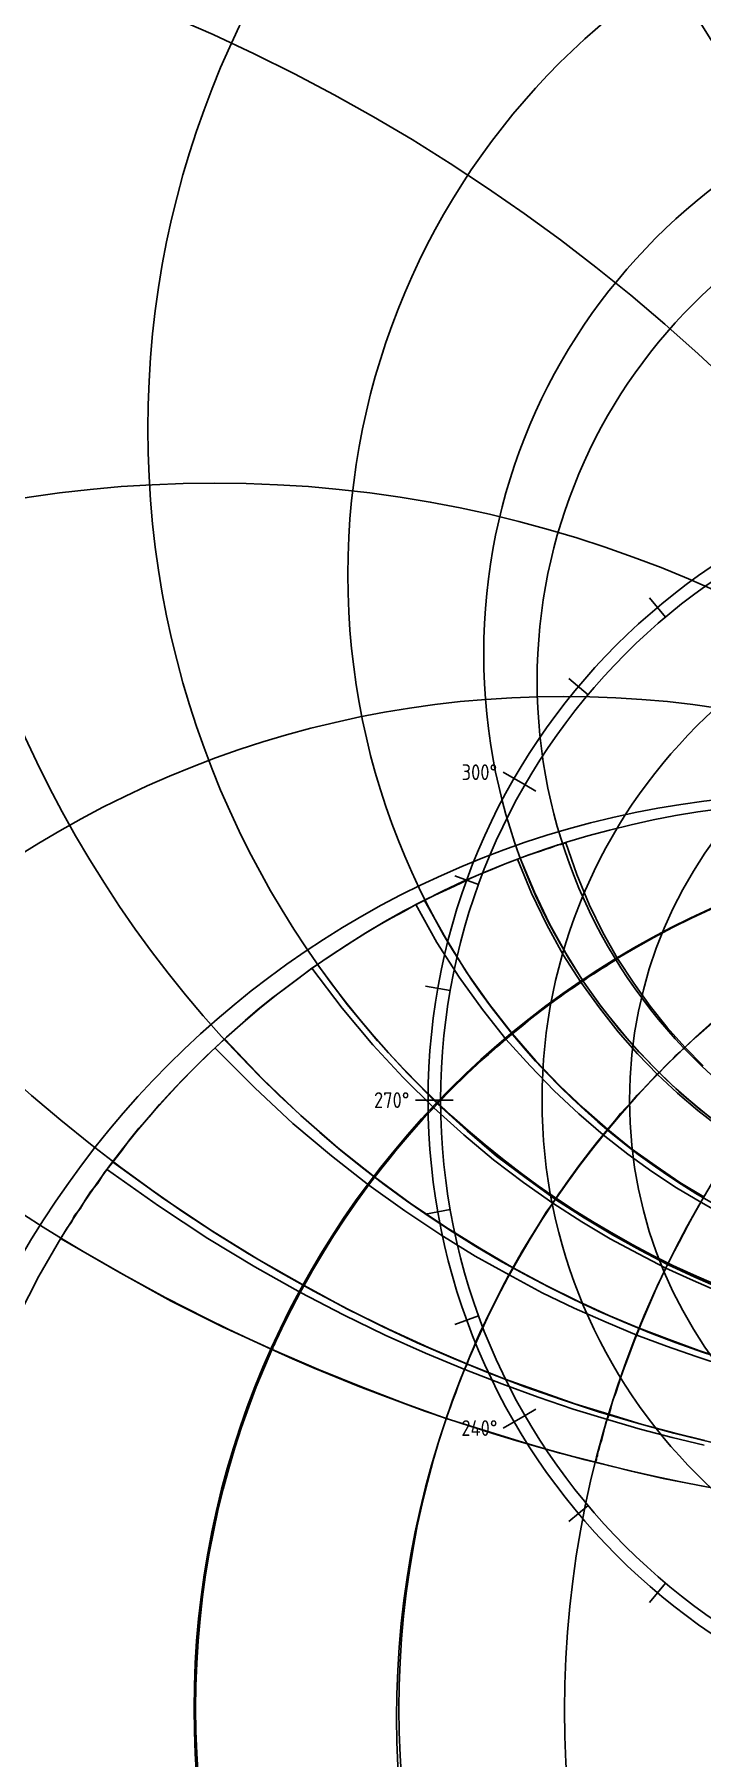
# Model space of a CAD drawing. Header units: millimetres. Extents: x -2402 to 642, y -289 to 1259.
# Drawn here: x -2007.1 to -1954.1, y -52.1 to 84.5 of the extents above; entities that cross this region are included whole.
import ezdxf

# ---------------------------------------------------------------- set-up
doc = ezdxf.new("R2010")
doc.units = ezdxf.units.MM
doc.layers.get('0').update_dxf_attribs({"color": 1})
doc.layers.add('DRAW', color=141, linetype='Continuous')
doc.layers.add('TEXT', color=2, linetype='Continuous')
doc.styles.get("Standard").update_dxf_attribs({"font": 'archs.shx'})

msp = doc.modelspace()

# ---------------------------------------------------------------- linework, layer by layer
for p, q in [((-1956.98, 38.3), (-1958.26, 39.83)), ((-1963.14, 32.14), (-1964.67, 33.42)), ((-1968.14, 25), (-1969.87, 26)), ((-1968.14, 25), (-1967.27, 24.5)), ((-1971.82, 17.1), (-1973.7, 17.79)), ((-1974.08, 8.68), (-1976.05, 9.03)), ((-1974.84, 0), (-1976.84, 0)), ((-1974.84, 0), (-1973.84, 0)), ((-1974.08, -8.68), (-1976.05, -9.03)), ((-1971.82, -17.1), (-1973.7, -17.79)), ((-1968.14, -25), (-1967.27, -24.5)), ((-1968.14, -25), (-1969.87, -26)), ((-1963.14, -32.14), (-1964.67, -33.42)), ((-1956.98, -38.3), (-1958.26, -39.83))]:
    msp.add_line(p, q)
for radius in [51, 41.95, 35.01]:
    msp.add_circle((-1924.84, 0), radius)
at = {"color": 1}
msp.add_circle((-1924.84, 0), 50, dxfattribs=at)
at = {"layer": 'DRAW', "color": 62}
for points in [[(-1968.39, 19.23), (-1968.95, 19.02)], [(-1967.4, 16.48), (-1968.52, 19.18)], [(-1967.83, 19.44), (-1968.39, 19.23)], [(-1967.33, 19.61), (-1967.83, 19.44)], [(-1966.91, 19.75), (-1967.33, 19.61)], [(-1966.48, 19.89), (-1966.91, 19.75)], [(-1966.12, 20), (-1966.48, 19.89)], [(-1965.8, 20.13), (-1966.12, 20)], [(-1965.54, 20.23), (-1965.8, 20.13)], [(-1965.31, 20.28), (-1965.54, 20.23)], [(-1965.14, 20.31), (-1965.31, 20.28)], [(-1965.02, 20.36), (-1965.14, 20.31)], [(-1964.95, 20.38), (-1965.02, 20.36)], [(-1964.89, 20.41), (-1964.95, 20.38)], [(-1964.03, 17.88), (-1964.89, 20.41)], [(-1971.66, 17.95), (-1972.44, 17.61)], [(-1970.91, 18.23), (-1971.66, 17.95)], [(-1970.21, 18.53), (-1970.91, 18.23)], [(-1969.58, 18.78), (-1970.21, 18.53)], [(-1968.95, 19.02), (-1969.58, 18.78)], [(-1967.62, 16.4), (-1968.75, 19.11)], [(-1963.06, 15.51), (-1964.03, 17.88)], [(-1974.95, 16.4), (-1975.86, 15.99)], [(-1974.09, 16.81), (-1974.95, 16.4)], [(-1973.24, 17.21), (-1974.09, 16.81)], [(-1972.44, 17.61), (-1973.24, 17.21)], [(-1966.4, 13.89), (-1967.62, 16.4)], [(-1966.19, 13.97), (-1967.4, 16.48)], [(-1976.8, 15.51), (-1977.76, 14.96)], [(-1975.86, 15.99), (-1976.8, 15.51)], [(-1975.14, 12.49), (-1976.8, 15.51)], [(-1974.46, 12.87), (-1976.13, 15.84)], [(-1961.97, 13.29), (-1963.06, 15.51)], [(-1979.75, 13.88), (-1980.8, 13.23)], [(-1978.72, 14.45), (-1979.75, 13.88)], [(-1977.76, 14.96), (-1978.72, 14.45)], [(-1965.12, 11.52), (-1966.4, 13.89)], [(-1964.9, 11.64), (-1966.19, 13.97)], [(-1981.8, 12.6), (-1982.87, 11.91)], [(-1980.8, 13.23), (-1981.8, 12.6)], [(-1973.37, 9.75), (-1975.14, 12.49)], [(-1972.79, 10.15), (-1974.46, 12.87)], [(-1960.79, 11.22), (-1961.97, 13.29)], [(-1983.95, 11.19), (-1985.05, 10.45)], [(-1982.87, 11.91), (-1983.95, 11.19)], [(-1963.71, 9.36), (-1965.12, 11.52)], [(-1963.56, 9.45), (-1964.9, 11.64)], [(-1961.1, 11.03), (-1961.27, 10.91)], [(-1960.95, 11.11), (-1961.1, 11.03)], [(-1960.85, 11.16), (-1960.95, 11.11)], [(-1960.8, 11.19), (-1960.85, 11.16)], [(-1960.79, 11.22), (-1960.8, 11.19)], [(-1959.51, 9.26), (-1960.79, 11.22)], [(-1986.09, 9.67), (-1987.14, 8.87)], [(-1985.05, 10.45), (-1986.09, 9.67)], [(-1982.66, 7.28), (-1985.05, 10.45)], [(-1982.26, 7.59), (-1984.61, 10.75)], [(-1971.51, 7.18), (-1973.37, 9.75)], [(-1970.97, 7.57), (-1972.79, 10.15)], [(-1963.03, 9.82), (-1963.4, 9.54)], [(-1962.63, 10.05), (-1963.03, 9.82)], [(-1962.31, 10.26), (-1962.63, 10.05)], [(-1962, 10.46), (-1962.31, 10.26)], [(-1961.7, 10.63), (-1962, 10.46)], [(-1961.48, 10.77), (-1961.7, 10.63)], [(-1961.27, 10.91), (-1961.48, 10.77)], [(-1987.14, 8.87), (-1988.26, 8.06)], [(-1964.84, 8.59), (-1965.36, 8.18)], [(-1964.33, 8.91), (-1964.84, 8.59)], [(-1963.87, 9.22), (-1964.33, 8.91)], [(-1963.4, 9.54), (-1963.87, 9.22)], [(-1962.24, 7.32), (-1963.71, 9.36)], [(-1962.1, 7.41), (-1963.56, 9.45)], [(-1958.2, 7.45), (-1959.51, 9.26)], [(-1989.33, 7.2), (-1990.34, 6.32)], [(-1988.26, 8.06), (-1989.33, 7.2)], [(-1980.22, 4.39), (-1982.66, 7.28)], [(-1979.86, 4.69), (-1982.26, 7.59)], [(-1969.67, 4.82), (-1971.51, 7.18)], [(-1969.16, 5.27), (-1970.97, 7.57)], [(-1967.08, 6.94), (-1967.69, 6.46)], [(-1966.48, 7.36), (-1967.08, 6.94)], [(-1965.91, 7.82), (-1966.48, 7.36)], [(-1965.36, 8.18), (-1965.91, 7.82)], [(-1960.76, 5.41), (-1962.24, 7.32)], [(-1960.62, 5.54), (-1962.1, 7.41)], [(-1956.86, 5.76), (-1958.2, 7.45)], [(-1990.34, 6.32), (-1991.36, 5.41)], [(-1968.31, 5.92), (-1968.96, 5.42)], [(-1967.69, 6.46), (-1968.31, 5.92)], [(-1959.09, 3.79), (-1960.62, 5.54)], [(-1955.46, 4.2), (-1956.86, 5.76)], [(-1992.38, 4.47), (-1993.41, 3.5)], [(-1989.59, 0.97), (-1992.77, 4.15)], [(-1991.36, 5.41), (-1992.38, 4.47)], [(-1988.95, 1.67), (-1991.99, 4.85)], [(-1977.8, 1.8), (-1980.22, 4.39)], [(-1977.47, 2.11), (-1979.86, 4.69)], [(-1970.32, 4.25), (-1971.03, 3.61)], [(-1969.67, 4.82), (-1970.32, 4.25)], [(-1968.96, 5.42), (-1969.67, 4.82)], [(-1967.74, 2.71), (-1969.67, 4.82)], [(-1967.27, 3.11), (-1969.16, 5.27)], [(-1959.22, 3.67), (-1960.76, 5.41)], [(-1955.51, 4.12), (-1955.6, 4.06)], [(-1955.46, 4.17), (-1955.51, 4.12)], [(-1954, 2.72), (-1955.46, 4.2)], [(-1955.46, 4.2), (-1955.46, 4.17)], [(-1993.41, 3.5), (-1994.37, 2.57)], [(-1971.78, 3.01), (-1972.48, 2.34)], [(-1971.03, 3.61), (-1971.78, 3.01)], [(-1965.39, 1.14), (-1967.27, 3.11)], [(-1957.62, 2.04), (-1959.22, 3.67)], [(-1957.5, 2.19), (-1959.09, 3.79)], [(-1956.86, 2.86), (-1957.12, 2.56)], [(-1956.6, 3.1), (-1956.86, 2.86)], [(-1956.35, 3.33), (-1956.6, 3.1)], [(-1956.17, 3.53), (-1956.35, 3.33)], [(-1955.99, 3.7), (-1956.17, 3.53)], [(-1955.82, 3.84), (-1955.99, 3.7)], [(-1955.69, 3.95), (-1955.82, 3.84)], [(-1955.6, 4.06), (-1955.69, 3.95)], [(-1995.34, 1.62), (-1996.24, 0.64)], [(-1994.37, 2.57), (-1995.34, 1.62)], [(-1985.94, -1.22), (-1988.95, 1.67)], [(-1975.39, -0.61), (-1977.8, 1.8)], [(-1975.09, -0.3), (-1977.47, 2.11)], [(-1973.19, 1.64), (-1973.94, 0.93)], [(-1972.48, 2.34), (-1973.19, 1.64)], [(-1965.83, 0.74), (-1967.74, 2.71)], [(-1958.08, 1.6), (-1958.45, 1.21)], [(-1957.75, 1.94), (-1958.08, 1.6)], [(-1957.41, 2.25), (-1957.75, 1.94)], [(-1956.05, 0.56), (-1957.62, 2.04)], [(-1955.93, 0.68), (-1957.5, 2.19)], [(-1957.12, 2.56), (-1957.41, 2.25)], [(-1996.24, 0.64), (-1997.14, -0.36)], [(-1986.56, -1.85), (-1989.59, 0.97)], [(-1974.69, 0.15), (-1975.39, -0.61)], [(-1973.94, 0.93), (-1974.69, 0.15)], [(-1963.88, -1.09), (-1965.83, 0.74)], [(-1963.48, -0.66), (-1965.39, 1.14)], [(-1959.25, 0.38), (-1959.65, -0.1)], [(-1958.85, 0.78), (-1959.25, 0.38)], [(-1958.45, 1.21), (-1958.85, 0.78)], [(-1954.42, -0.83), (-1956.05, 0.56)], [(-1954.31, -0.68), (-1955.93, 0.68)], [(-1997.96, -1.32), (-1998.79, -2.22)], [(-1997.14, -0.36), (-1997.96, -1.32)], [(-1982.99, -3.79), (-1985.94, -1.22)], [(-1975.39, -0.61), (-1976.14, -1.39)], [(-1972.99, -2.75), (-1975.39, -0.61)], [(-1972.72, -2.44), (-1975.09, -0.3)], [(-1961.95, -2.75), (-1963.88, -1.09)], [(-1961.58, -2.32), (-1963.48, -0.66)], [(-1960.55, -1.07), (-1961.01, -1.63)], [(-1960.08, -0.56), (-1960.55, -1.07)], [(-1959.65, -0.1), (-1960.08, -0.56)], [(-1952.78, -2.1), (-1954.42, -0.83)], [(-1952.67, -1.95), (-1954.31, -0.68)], [(-1998.79, -2.22), (-1999.54, -3.14)], [(-1983.49, -4.41), (-1986.56, -1.85)], [(-1976.89, -2.19), (-1977.58, -3.01)], [(-1976.14, -1.39), (-1976.89, -2.19)], [(-1970.4, -4.44), (-1972.72, -2.44)], [(-1961.46, -2.16), (-1961.95, -2.75)], [(-1959.68, -3.86), (-1961.58, -2.32)], [(-1961.01, -1.63), (-1961.46, -2.16)], [(-2000.2, -4.08), (-2000.87, -4.95)], [(-1999.54, -3.14), (-2000.2, -4.08)], [(-1980.06, -6.11), (-1982.99, -3.79)], [(-1978.28, -3.86), (-1978.97, -4.73)], [(-1977.58, -3.01), (-1978.28, -3.86)], [(-1970.65, -4.74), (-1972.99, -2.75)], [(-1962.91, -3.98), (-1963.42, -4.62)], [(-1962.43, -3.36), (-1962.91, -3.98)], [(-1961.95, -2.75), (-1962.43, -3.36)], [(-1959.99, -4.28), (-1961.95, -2.75)], [(-1957.74, -5.23), (-1959.68, -3.86)], [(-2000.87, -4.95), (-2001.55, -5.77)], [(-1996.8, -7.82), (-2000.88, -4.88)], [(-1980.55, -6.73), (-1983.49, -4.41)], [(-1978.97, -4.73), (-1979.66, -5.57)], [(-1968.26, -6.54), (-1970.65, -4.74)], [(-1968.04, -6.2), (-1970.4, -4.44)], [(-1963.92, -5.28), (-1964.41, -6)], [(-1963.42, -4.62), (-1963.92, -5.28)], [(-1958.07, -5.66), (-1959.99, -4.28)], [(-1955.84, -6.53), (-1957.74, -5.23)], [(-2002.04, -6.59), (-2002.64, -7.27)], [(-2001.55, -5.77), (-2002.04, -6.59)], [(-1997.24, -8.38), (-2001.29, -5.52)], [(-1980.36, -6.43), (-1981, -7.31)], [(-1977.69, -8.79), (-1980.55, -6.73)], [(-1979.66, -5.57), (-1980.36, -6.43)], [(-1977.25, -8.17), (-1980.06, -6.11)], [(-1965.93, -8.17), (-1968.26, -6.54)], [(-1965.72, -7.87), (-1968.04, -6.2)], [(-1964.94, -6.71), (-1965.46, -7.43)], [(-1964.41, -6), (-1964.94, -6.71)], [(-1956.11, -6.95), (-1958.07, -5.66)], [(-1953.94, -7.68), (-1955.84, -6.53)], [(-2003.05, -7.94), (-2003.46, -8.62)], [(-2002.64, -7.27), (-2003.05, -7.94)], [(-1992.94, -10.4), (-1996.8, -7.82)], [(-1981, -7.31), (-1981.64, -8.21)], [(-1974.43, -10.07), (-1977.25, -8.17)], [(-1965.93, -8.17), (-1966.45, -8.89)], [(-1965.46, -7.43), (-1965.93, -8.17)], [(-1963.64, -9.64), (-1965.93, -8.17)], [(-1963.45, -9.34), (-1965.72, -7.87)], [(-1954.19, -8.1), (-1956.11, -6.95)], [(-1954.19, -8.1), (-1954.54, -8.7)], [(-1953.86, -7.53), (-1954.19, -8.1)], [(-1952.29, -9.18), (-1954.19, -8.1)], [(-2003.9, -9.15), (-2004.13, -9.67)], [(-2003.46, -8.62), (-2003.9, -9.15)], [(-1993.32, -10.96), (-1997.24, -8.38)], [(-1982.23, -9.06), (-1982.81, -9.94)], [(-1981.64, -8.21), (-1982.23, -9.06)], [(-1974.82, -10.68), (-1977.69, -8.79)], [(-1966.45, -8.89), (-1966.95, -9.68)], [(-1961.21, -10.69), (-1963.45, -9.34)], [(-1954.88, -9.31), (-1955.21, -9.94)], [(-1954.54, -8.7), (-1954.88, -9.31)], [(-2004.89, -10.82), (-2004.98, -10.92)], [(-2004.98, -10.92), (-2004.97, -11)], [(-2004.81, -10.65), (-2004.89, -10.82)], [(-2004.64, -10.38), (-2004.81, -10.65)], [(-2004.48, -10.12), (-2004.64, -10.38)], [(-2004.13, -9.67), (-2004.48, -10.12)], [(-1989.27, -12.67), (-1992.94, -10.4)], [(-1983.34, -10.77), (-1983.87, -11.61)], [(-1982.81, -9.94), (-1983.34, -10.77)], [(-1972.11, -12.36), (-1974.82, -10.68)], [(-1971.72, -11.74), (-1974.43, -10.07)], [(-1967.41, -10.43), (-1967.9, -11.21)], [(-1966.95, -9.68), (-1967.41, -10.43)], [(-1961.37, -10.99), (-1963.64, -9.64)], [(-1958.99, -11.9), (-1961.21, -10.69)], [(-1955.56, -10.59), (-1955.9, -11.27)], [(-1955.21, -9.94), (-1955.56, -10.59)], [(-2000.46, -13.6), (-2004.97, -11)], [(-1989.59, -13.22), (-1993.32, -10.96)], [(-1983.87, -11.61), (-1984.4, -12.47)], [(-1969.07, -13.3), (-1971.72, -11.74)], [(-1968.39, -12.02), (-1968.83, -12.83)], [(-1967.9, -11.21), (-1968.39, -12.02)], [(-1959.14, -12.2), (-1961.37, -10.99)], [(-1956.96, -13.32), (-1959.14, -12.2)], [(-1956.83, -13.02), (-1958.99, -11.9)], [(-1956.28, -11.94), (-1956.61, -12.61)], [(-1955.9, -11.27), (-1956.28, -11.94)], [(-1996.22, -15.94), (-2000.46, -13.6)], [(-1985.96, -15.25), (-1989.59, -13.22)], [(-1985.68, -14.71), (-1989.27, -12.67)], [(-1984.88, -13.28), (-1985.31, -14.03)], [(-1984.4, -12.47), (-1984.88, -13.28)], [(-1969.39, -13.86), (-1972.11, -12.36)], [(-1969.27, -13.62), (-1969.71, -14.42)], [(-1968.83, -12.83), (-1969.27, -13.62)], [(-1966.52, -14.67), (-1969.07, -13.3)], [(-1956.96, -13.32), (-1957.3, -14.04)], [(-1956.61, -12.61), (-1956.96, -13.32)], [(-1954.8, -14.31), (-1956.96, -13.32)], [(-1954.66, -14.04), (-1956.83, -13.02)], [(-1985.73, -14.79), (-1986.11, -15.48)], [(-1985.31, -14.03), (-1985.73, -14.79)], [(-1982.29, -16.56), (-1985.68, -14.71)], [(-1969.71, -14.42), (-1970.11, -15.18)], [(-1966.78, -15.27), (-1969.39, -13.86)], [(-1963.96, -15.93), (-1966.52, -14.67)], [(-1957.64, -14.75), (-1957.94, -15.45)], [(-1957.3, -14.04), (-1957.64, -14.75)], [(-1952.67, -15.23), (-1954.8, -14.31)], [(-1952.55, -14.96), (-1954.66, -14.04)], [(-1992.14, -17.97), (-1996.22, -15.94)], [(-1986.5, -16.12), (-1986.75, -16.74)], [(-1986.11, -15.48), (-1986.5, -16.12)], [(-1982.54, -17.03), (-1985.96, -15.25)], [(-1970.5, -15.96), (-1970.89, -16.76)], [(-1970.11, -15.18), (-1970.5, -15.96)], [(-1964.25, -16.49), (-1966.78, -15.27)], [(-1961.5, -17.07), (-1963.96, -15.93)], [(-1958.26, -16.19), (-1958.58, -16.91)], [(-1957.94, -15.45), (-1958.26, -16.19)], [(-1987.09, -17.32), (-1987.32, -17.8)], [(-1986.75, -16.74), (-1987.09, -17.32)], [(-1979.24, -18.63), (-1982.54, -17.03)], [(-1978.97, -18.16), (-1982.29, -16.56)], [(-1971.25, -17.51), (-1971.61, -18.22)], [(-1970.89, -16.76), (-1971.25, -17.51)], [(-1961.71, -17.61), (-1964.25, -16.49)], [(-1959.26, -18.63), (-1961.71, -17.61)], [(-1959.08, -18.09), (-1961.5, -17.07)], [(-1958.9, -17.65), (-1959.2, -18.4)], [(-1958.58, -16.91), (-1958.9, -17.65)], [(-1988.2, -19.78), (-1992.14, -17.97)], [(-1987.91, -19.04), (-1988.03, -19.37)], [(-1987.71, -18.69), (-1987.91, -19.04)], [(-1987.54, -18.29), (-1987.71, -18.69)], [(-1987.32, -17.8), (-1987.54, -18.29)], [(-1976.04, -20.07), (-1979.24, -18.63)], [(-1975.81, -19.61), (-1978.97, -18.16)], [(-1971.93, -18.93), (-1972.24, -19.65)], [(-1971.61, -18.22), (-1971.93, -18.93)], [(-1959.48, -19.11), (-1959.74, -19.83)], [(-1959.2, -18.4), (-1959.48, -19.11)], [(-1956.9, -19.52), (-1959.26, -18.63)], [(-1956.7, -18.99), (-1959.08, -18.09)], [(-1954.35, -19.85), (-1956.7, -18.99)], [(-1988.15, -19.69), (-1988.2, -19.78)], [(-1984.52, -21.36), (-1988.2, -19.78)], [(-1988.2, -19.78), (-1988.2, -19.78)], [(-1988.12, -19.54), (-1988.15, -19.69)], [(-1988.03, -19.37), (-1988.12, -19.54)], [(-1972.92, -21.36), (-1976.04, -20.07)], [(-1972.77, -20.92), (-1975.81, -19.61)], [(-1972.52, -20.32), (-1972.75, -20.97)], [(-1972.24, -19.65), (-1972.52, -20.32)], [(-1959.74, -19.83), (-1960.02, -20.53)], [(-1954.55, -20.34), (-1956.9, -19.52)], [(-1952.24, -21.09), (-1954.55, -20.34)], [(-1952.07, -20.59), (-1954.35, -19.85)], [(-1980.99, -22.79), (-1984.52, -21.36)], [(-1973.02, -21.53), (-1973.27, -22.15)], [(-1972.75, -20.97), (-1973.02, -21.53)], [(-1969.99, -22.5), (-1972.92, -21.36)], [(-1969.8, -22.09), (-1972.77, -20.92)], [(-1960.26, -21.23), (-1960.51, -21.89)], [(-1960.02, -20.53), (-1960.26, -21.23)], [(-1977.64, -24.09), (-1980.99, -22.79)], [(-1973.62, -23.17), (-1973.79, -23.58)], [(-1973.46, -22.63), (-1973.62, -23.17)], [(-1973.27, -22.15), (-1973.46, -22.63)], [(-1967.09, -23.56), (-1969.99, -22.5)], [(-1966.95, -23.11), (-1969.8, -22.09)], [(-1964.2, -24.09), (-1966.95, -23.11)], [(-1960.92, -23.21), (-1961.16, -23.8)], [(-1960.72, -22.54), (-1960.92, -23.21)], [(-1960.51, -21.89), (-1960.72, -22.54)], [(-1974.39, -25.25), (-1977.64, -24.09)], [(-1974.16, -24.58), (-1974.23, -24.82)], [(-1974.05, -24.31), (-1974.16, -24.58)], [(-1973.95, -24), (-1974.05, -24.31)], [(-1973.79, -23.58), (-1973.95, -24)], [(-1964.33, -24.49), (-1967.09, -23.56)], [(-1961.6, -25.31), (-1964.33, -24.49)], [(-1961.5, -24.91), (-1964.2, -24.09)], [(-1961.34, -24.42), (-1961.5, -24.98)], [(-1961.16, -23.8), (-1961.34, -24.42)], [(-1974.34, -25.22), (-1974.39, -25.25)], [(-1971.25, -26.23), (-1974.39, -25.25)], [(-1974.32, -25.01), (-1974.37, -25.17)], [(-1974.37, -25.17), (-1974.34, -25.22)], [(-1974.23, -24.82), (-1974.32, -25.01)], [(-1961.69, -25.5), (-1961.84, -26.01)], [(-1961.5, -24.98), (-1961.69, -25.5)], [(-1959, -26.09), (-1961.6, -25.31)], [(-1958.85, -25.71), (-1961.5, -24.91)], [(-1956.33, -26.37), (-1958.85, -25.71)], [(-1968.27, -27.14), (-1971.25, -26.23)], [(-1965.38, -27.98), (-1968.27, -27.14)], [(-1962.17, -27.28), (-1962.26, -27.63)], [(-1962.04, -26.91), (-1962.17, -27.28)], [(-1961.95, -26.49), (-1962.04, -26.91)], [(-1961.84, -26.01), (-1961.95, -26.49)], [(-1956.46, -26.76), (-1959, -26.09)], [(-1953.93, -27.36), (-1956.46, -26.76)], [(-1953.87, -27), (-1956.33, -26.37)], [(-1962.52, -28.71), (-1965.38, -27.98)], [(-1962.48, -28.52), (-1962.52, -28.63)], [(-1962.52, -28.63), (-1962.52, -28.71)], [(-1962.47, -28.37), (-1962.48, -28.52)], [(-1962.39, -28.17), (-1962.47, -28.37)], [(-1962.35, -27.91), (-1962.39, -28.17)], [(-1962.26, -27.63), (-1962.35, -27.91)], [(-1959.83, -29.38), (-1962.52, -28.71)], [(-1962.52, -28.71), (-1962.52, -28.71)], [(-1957.17, -29.99), (-1959.83, -29.38)], [(-1954.57, -30.5), (-1957.17, -29.99)], [(-1952.08, -30.98), (-1954.57, -30.5)]]:
    msp.add_lwpolyline(points, dxfattribs=at)
at = {"layer": 'DRAW', "color": 6}
for centre, radius in [((-1924.83, 120.86), 154.23), ((-1924.82, 95.67), 126.04), ((-1924.85, 66.25), 91.02), ((-1924.5, 53.22), 73.58), ((-1924.83, 41.67), 57.37), ((-1924.85, 35.4), 46.57), ((-1924.98, 33.24), 42.2)]:
    msp.add_circle(centre, radius, dxfattribs=at)
at = {"layer": 'DRAW', "color": 3}
for centre, radius in [((-2159.03, -45.88), 243.25), ((-2053.64, -50.08), 147.6), ((-1992.77, -47.71), 96.63), ((-1965.06, -48.37), 80.38), ((-1884.62, -48.37), 80.38), ((-1944.62, -49), 73.29), ((-1943.46, -48.26), 71.94), ((-1905.05, -49), 73.29), ((-1906.21, -48.26), 71.94), ((-1924.9, -48.23), 69.51), ((-1924.78, -48.23), 69.51)]:
    msp.add_circle(centre, radius, dxfattribs=at)

# ---------------------------------------------------------------- texts
at = {"layer": 'TEXT', "char_height": 1.25, "width": 2.8047, "attachment_point": 5}
for s, insert in [('300°', (-1971.76, 26)), ('270°', (-1978.72, 0)), ('240°', (-1971.76, -26))]:
    msp.add_mtext(s, dxfattribs=dict(at, insert=insert))

doc.saveas('drawing.dxf')
